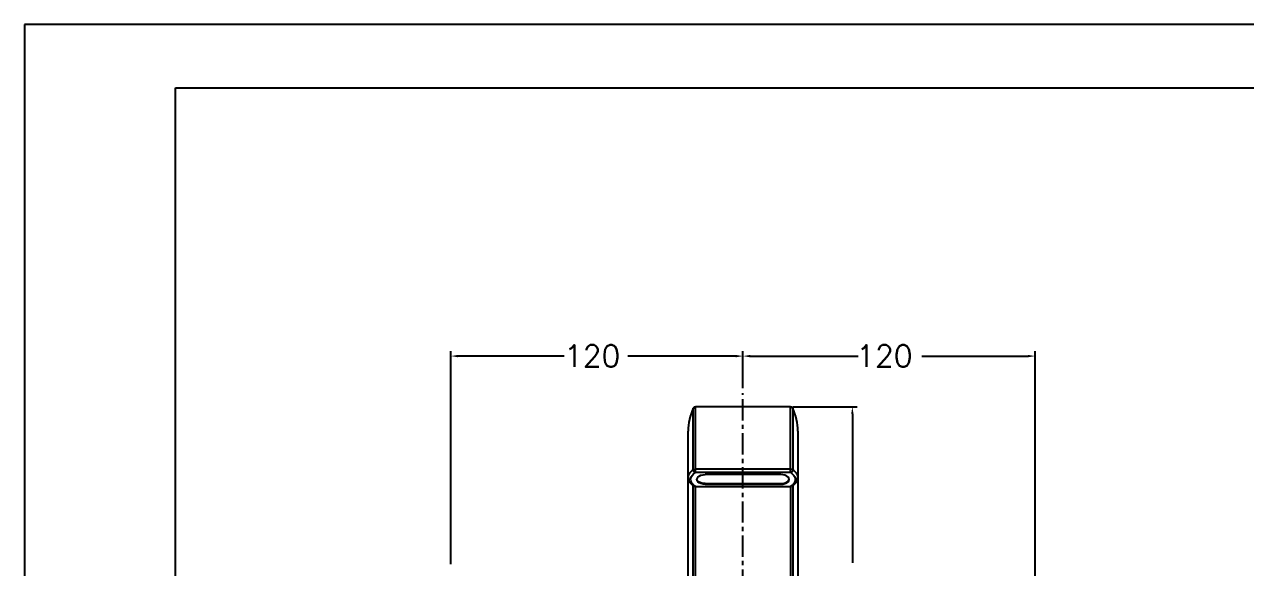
# Model space of a CAD drawing. Extents: x 8594 to 10274, y 9608 to 11210.
# Drawn here: x 8594 to 9095, y 10573 to 10796 of the extents above; entities that cross this region are included whole.
import ezdxf

# ---------------------------------------------------------------- set-up
doc = ezdxf.new("R2010")
doc.units = 0
doc.header["$LTSCALE"] = 7
doc.header["$MEASUREMENT"] = 0
doc.linetypes.add('CENTER', pattern=[2, 1.25, -0.25, 0.25, -0.25])
doc.layers.get('0').update_dxf_attribs({"color": 2, "linetype": 'CONTINUOUS'})
for name, color, linetype in [('CL', 1, 'CENTER'), ('D', 2, 'CONTINUOUS'), ('DWG', 7, 'CONTINUOUS'), ('TXT', 5, 'CONTINUOUS')]:
    doc.layers.add(name, color=color, linetype=linetype)
doc.styles.add('GHS', font='ROMANS', dxfattribs={"bigfont": 'GHS'})

# ---------------------------------------------------------------- blocks, each defined once
blk = doc.blocks.new('BORDER')
for p, q in [((1, 1), (0, 1)), ((0, 1), (0, 0))]:
    blk.add_line(p, q)

msp = doc.modelspace()

# ---------------------------------------------------------------- linework, layer by layer
at = {"color": 9, "linetype": 'Continuous'}
for p, q in [((8868.46, 10613.33), (8868.46, 10638.65)), ((8869.37, 10612.22), (8869.37, 10639.23)), ((8908.42, 10612.22), (8908.42, 10639.23)), ((8909.33, 10638.65), (8909.33, 10613.33)), ((8908.42, 10613.56), (8869.37, 10613.56)), ((8908.42, 10612.22), (8869.37, 10612.22)), ((8868.46, 10513.23), (8868.46, 10606.87)), ((8869.37, 10606.5), (8908.42, 10606.5)), ((8869.37, 10513.23), (8869.37, 10606.5)), ((8908.42, 10606.5), (8908.42, 10513.23)), ((8909.33, 10606.87), (8909.33, 10513.23))]:
    msp.add_line(p, q, dxfattribs=at)
at = {"color": 7, "linetype": 'Continuous'}
for p, q in [((8908.42, 10639.23), (8869.37, 10639.23)), ((8866.4, 10500.23), (8866.4, 10629.23)), ((8911.4, 10629.23), (8911.4, 10500.23)), ((8904.4, 10611.38), (8873.4, 10611.38)), ((8868.8, 10606.62), (8868.8, 10606.62)), ((8869.37, 10606.45), (8908.42, 10606.45)), ((8873.4, 10607.78), (8904.4, 10607.78)), ((8873.4, 10607.4), (8904.4, 10607.4)), ((8908.99, 10606.62), (8908.99, 10606.62))]:
    msp.add_line(p, q, dxfattribs=at)
for centre, radius, start, end in [((8888.9, 10629.23), 22.5, 155.2535, 180), ((8869.37, 10638.23), 1, 90, 155.2535), ((8908.42, 10638.23), 1, 24.7465, 90), ((8888.9, 10629.23), 22.5, 0, 24.7465)]:
    msp.add_arc(centre, radius, start, end, dxfattribs=at)
at = {"color": 9, "linetype": 'Continuous'}
for points in [[(8866.4, 10610.32), (8866.4, 10610.41), (8866.6, 10611.29), (8867.06, 10612.06), (8867.7, 10612.74), (8868.46, 10613.33)], [(8868.55, 10607.15), (8868.22, 10607.48), (8867.57, 10608.5), (8867.4, 10609.45), (8867.59, 10610.28), (8868.03, 10611.01), (8868.64, 10611.65), (8869.37, 10612.22)], [(8868.46, 10613.33), (8868.68, 10613.45), (8869, 10613.54), (8869.37, 10613.56)], [(8868.46, 10613.33), (8868.52, 10612.95), (8868.72, 10612.6), (8869.02, 10612.34), (8869.37, 10612.22)], [(8909.33, 10613.33), (8909.11, 10613.45), (8908.79, 10613.53), (8908.42, 10613.56)], [(8909.33, 10613.33), (8909.27, 10612.95), (8909.08, 10612.6), (8908.78, 10612.34), (8908.42, 10612.22)], [(8908.42, 10612.22), (8909.15, 10611.65), (8909.76, 10611.01), (8910.2, 10610.28), (8910.39, 10609.45), (8910.22, 10608.5), (8909.57, 10607.48), (8909.24, 10607.15)], [(8909.33, 10613.33), (8910.09, 10612.74), (8910.73, 10612.06), (8911.19, 10611.29), (8911.39, 10610.4), (8911.39, 10610.32)], [(8868.93, 10606.82), (8868.55, 10607.15)], [(8868.8, 10606.62), (8868.84, 10606.6)], [(8868.84, 10606.6), (8869.04, 10606.51), (8869.37, 10606.5)], [(8869.37, 10606.5), (8868.93, 10606.82)], [(8908.85, 10606.81), (8908.42, 10606.5)], [(8908.95, 10606.6), (8908.76, 10606.52), (8908.42, 10606.5)], [(8909.24, 10607.15), (8908.85, 10606.81)], [(8908.99, 10606.62), (8908.95, 10606.6)]]:
    msp.add_spline(points, degree=3, dxfattribs=at)
at = {"color": 7, "linetype": 'Continuous'}
for points in [[(8866.4, 10610.31), (8866.55, 10609.33), (8867.4, 10607.86), (8868.8, 10606.62)], [(8868.86, 10606.59), (8868.8, 10606.62)], [(8869.1, 10606.48), (8868.98, 10606.53), (8868.86, 10606.59)], [(8869.37, 10606.45), (8869.1, 10606.48)], [(8908.99, 10606.62), (8908.75, 10606.5), (8908.48, 10606.45), (8908.42, 10606.45)], [(8908.99, 10606.62), (8910.4, 10607.87), (8911.24, 10609.33), (8911.39, 10610.31)]]:
    msp.add_spline(points, degree=3, dxfattribs=at)
at = {"layer": 'CL'}
msp.add_line((8888.9, 10395.65), (8888.9, 10644.91), dxfattribs=at)
at = {"layer": 'D'}
for p, q in [((8768.9, 10574.57), (8768.9, 10662.08)), ((8888.9, 10646.85), (8888.9, 10662.08)), ((8888.9, 10646.85), (8888.9, 10662.08)), ((9008.9, 10534.77), (9008.9, 10662.08)), ((8815.42, 10660.08), (8771.9, 10660.08)), ((8885.9, 10660.08), (8841.63, 10660.08)), ((8891.9, 10660.08), (8936.16, 10660.08)), ((8962.37, 10660.08), (9005.9, 10660.08)), ((8909.42, 10639.23), (8935.82, 10639.23)), ((8933.82, 10636.23), (8933.82, 10575.1))]:
    msp.add_line(p, q, dxfattribs=at)
at = {"layer": 'D', "extrusion": (0, 0, -1)}
msp.add_ellipse((8873.4, 10609.58), major_axis=(3.5, 0), ratio=0.513974, start_param=4.712365, end_param=4.712389, dxfattribs=at)
at = {"layer": 'D'}
msp.add_ellipse((8904.4, 10609.58), major_axis=(-3.5, 0), ratio=0.513974, start_param=4.712365, end_param=4.712389, dxfattribs=at)
for points in [[(8771.9, 10660.58), (8771.9, 10659.58), (8768.9, 10660.08)], [(8885.9, 10660.58), (8885.9, 10659.58), (8888.9, 10660.08)], [(8891.9, 10660.58), (8891.9, 10659.58), (8888.9, 10660.08)], [(9005.9, 10660.58), (9005.9, 10659.58), (9008.9, 10660.08)], [(8933.32, 10636.23), (8934.32, 10636.23), (8933.82, 10639.23)]]:
    msp.add_solid(points, dxfattribs=at)
at = {"layer": 'DWG', "extrusion": (0, 0, -1)}
for centre, ratio, start_param, end_param in [((8873.4, 10609.39), 0.568168, 1.570796, 4.712389), ((8873.4, 10609.58), 0.513974, 7.853982, 9.424778)]:
    msp.add_ellipse(centre, major_axis=(3.5, 0), ratio=ratio, start_param=start_param, end_param=end_param, dxfattribs=at)
at = {"layer": 'DWG'}
for centre, ratio, start_param, end_param in [((8904.4, 10609.39), 0.568168, 1.570796, 4.712389), ((8904.4, 10609.58), 0.513974, 7.853982, 9.424778)]:
    msp.add_ellipse(centre, major_axis=(-3.5, 0), ratio=ratio, start_param=start_param, end_param=end_param, dxfattribs=at)
at = {"layer": 'TXT'}
for p, q in [((8655.83, 10770.36), (9411.83, 10770.36)), ((8655.83, 10222.36), (8655.83, 10770.36))]:
    msp.add_line(p, q, dxfattribs=at)

# ---------------------------------------------------------------- block references
at = {"xscale": 840, "yscale": 594, "zscale": 840}
msp.add_blockref('BORDER', (8593.83, 10202.36), dxfattribs=at)

# ---------------------------------------------------------------- texts
at = {"layer": 'DWG', "style": 'GHS'}
for p in [(8815.4, 10655.64), (8935.4, 10655.64)]:
    msp.add_text('120', height=9, dxfattribs=at).set_placement(p)

doc.saveas('drawing.dxf')
